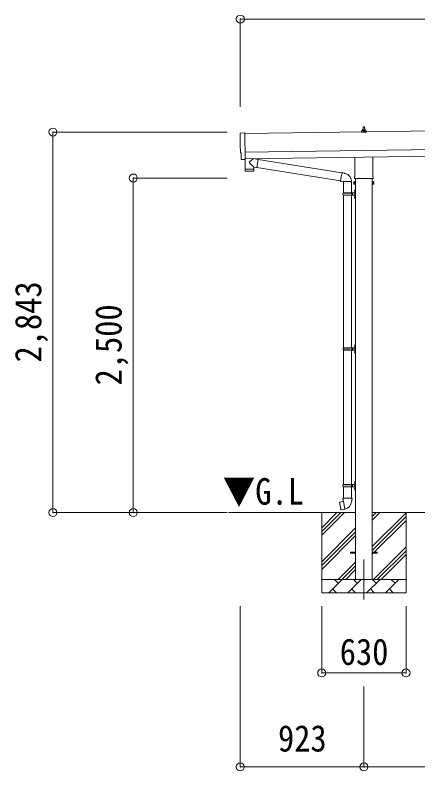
# Model space of a CAD drawing. Units: millimetres at full size, sheet at 1:60. Extents: x -16864 to 16864, y -11640 to 11640.
# Drawn here: x -865 to 2144, y -8625 to -2976 of the extents above; entities that cross this region are included whole.
import ezdxf
from ezdxf.enums import TextEntityAlignment as Align

# ---------------------------------------------------------------- set-up
doc = ezdxf.new("R2010")
doc.units = ezdxf.units.MM
doc.header["$LTSCALE"] = 60
doc.header["$PDMODE"] = 32
doc.header["$PDSIZE"] = 60
doc.linetypes.add('CHAIN1', pattern=[8, 5, -1, 1, -1])
for name, color, linetype, lineweight in [('0-1_Defpoints', 7, 'CHAIN1', 9), ('0-2_TEXT1', 4, 'Continuous', 9), ('0-3_SHAPE', 7, 'Continuous', 9), ('0-7_PARTS2', 7, 'Continuous', 9), ('0-8_TABLE1', 6, 'Continuous', 9), ('0-9_DIM1', 7, 'Continuous', 9)]:
    doc.layers.add(name, color=color, linetype=linetype, lineweight=lineweight)
doc.styles.add('ＭＳ ゴシック', font='')
doc.styles.get('ＭＳ ゴシック').set_extended_font_data('MS Gothic')

msp = doc.modelspace()

# ---------------------------------------------------------------- linework, layer by layer
at = {"layer": '0-1_Defpoints'}
msp.add_line((1740.59, -7043.97), (1740.59, -7392.97), dxfattribs=at)
at = {"layer": '0-2_TEXT1'}
for p, q in [((6480.66, -3781.28), (850.19, -3861.72)), ((1723.41, -3841.53), (1730.13, -3839.9)), ((1730.51, -3839.72), (1751.28, -3839.72)), ((1730.9, -3838.93), (1730.9, -3834.72)), ((1731.9, -3834.72), (1749.9, -3834.72)), ((1734.9, -3834.72), (1735.62, -3811.19)), ((1736.62, -3810.22), (1745.17, -3810.22)), ((1746.17, -3811.19), (1746.9, -3834.72)), ((1750.9, -3838.93), (1750.9, -3834.72)), ((1758.38, -3841.53), (1751.66, -3839.9)), ((1722.65, -3850.22), (1722.65, -3842.5)), ((1759.15, -3850.22), (1722.65, -3850.22)), ((1723.03, -3841.72), (1758.76, -3841.72)), ((1759.15, -3850.22), (1759.15, -3842.5)), ((852.19, -4001.7), (6482.66, -3921.27)), ((852.91, -4051.7), (6483.37, -3971.26)), ((833.33, -4055.75), (826.41, -4055.48)), ((1672.29, -4184.2), (1672.29, -4039.99)), ((1808.89, -4038.04), (1808.89, -4184.2)), ((1666.59, -4222.47), (1667.35, -4221.16)), ((1666.59, -4222.47), (1666.59, -4239.47)), ((1673.59, -4226.07), (1667.35, -4226.07)), ((1673.59, -4235.88), (1667.35, -4235.88)), ((1670.59, -4192.97), (1670.59, -4187.47)), ((1808.53, -4196.47), (1672.65, -4196.47)), ((1678.09, -4196.47), (1678.09, -7193.97)), ((1803.09, -7193.97), (1803.09, -4196.47)), ((1807.59, -4226.07), (1813.83, -4226.07)), ((1807.59, -4235.88), (1813.83, -4235.88)), ((1810.59, -4187.47), (1810.59, -4192.97)), ((1814.59, -4222.47), (1813.83, -4221.16)), ((1814.59, -4222.47), (1814.59, -4239.47)), ((1666.59, -4239.47), (1667.35, -4240.79)), ((1673.59, -4240.79), (1667.35, -4240.79)), ((1676.09, -4240.17), (1673.59, -4240.17)), ((1805.09, -4240.17), (1807.59, -4240.17)), ((1807.59, -4240.79), (1813.83, -4240.79)), ((1814.59, -4239.47), (1813.83, -4240.79)), ((1640.59, -6989.47), (1678.09, -6989.47)), ((1640.59, -6998.47), (1640.59, -6989.47)), ((1640.59, -6989.47), (1678.09, -6989.47)), ((1640.59, -6998.47), (1640.59, -6989.47)), ((1640.59, -6998.47), (1678.09, -6998.47)), ((1640.59, -6998.47), (1678.09, -6998.47)), ((1803.09, -6989.47), (1840.59, -6989.47)), ((1803.09, -6989.47), (1840.59, -6989.47)), ((1803.09, -6998.47), (1840.59, -6998.47)), ((1803.09, -6998.47), (1840.59, -6998.47)), ((1840.59, -6998.47), (1840.59, -6989.47)), ((1840.59, -6998.47), (1840.59, -6989.47))]:
    msp.add_line(p, q, dxfattribs=at)
for points in [[(818.57, -3858.73), (850.12, -3856.63), (852.94, -4054.46)], [(823.52, -4052.53), (822.85, -4005.51), (822.25, -4005.52)], [(834.07, -4055.46), (834.72, -4054.82), (852.96, -4055.47)], [(1673.59, -4240.79), (1673.59, -4221.16), (1667.35, -4221.16)], [(1673.59, -4240.17), (1673.59, -4221.77), (1676.09, -4221.77)], [(1807.59, -4240.17), (1807.59, -4221.77), (1805.09, -4221.77)], [(1807.59, -4240.79), (1807.59, -4221.16), (1813.83, -4221.16)]]:
    msp.add_lwpolyline(points, dxfattribs=at)
for points in [[(1676.09, -4241.47), (1676.09, -4220.47), (1678.09, -4220.47), (1678.09, -4241.47)], [(1805.09, -4241.47), (1805.09, -4220.47), (1803.09, -4220.47), (1803.09, -4241.47)]]:
    msp.add_lwpolyline(points, close=True, dxfattribs=at)
for centre, radius, start, end in [((1729.9, -3838.93), 1, 283.62699, 0), ((1734.98, -3835.35), 4.13, 90, 171.17633), ((1731.9, -3835.72), 1, 90, 180), ((1736.62, -3811.22), 1, 90, 178.60509), ((1744.23, -3834.72), 4.83, 133.60282, 180), ((1737.56, -3834.72), 4.83, 0, 46.39718), ((1745.17, -3811.22), 1, 1.39491, 90), ((1746.81, -3835.35), 4.13, 8.82367, 90), ((1749.9, -3835.72), 1, 0, 90), ((1751.9, -3838.93), 1, 180, 256.37301), ((1723.65, -3842.5), 1, 103.62699, 180), ((1758.15, -3842.5), 1, 0, 76.37301), ((1670.93, -4223.61), 4.34, 145.61575, 214.38425), ((1682.83, -4230.97), 16.24, 162.41205, 197.58795), ((1670.93, -4238.34), 4.34, 145.61575, 214.38425), ((1674.59, -4187.47), 4, 125.09963, 180), ((1674.59, -4192.97), 4, 180, 194.47751), ((1674.59, -4192.97), 4, 194.47751, 241.04498), ((1806.59, -4192.97), 4, 298.95502, 345.52249), ((1806.59, -4187.47), 4, 0, 54.90037), ((1806.59, -4192.97), 4, 345.52249, 0), ((1810.24, -4223.61), 4.34, 325.61575, 34.38425), ((1798.35, -4230.97), 16.24, 342.41205, 17.58795), ((1810.24, -4238.34), 4.34, 325.61575, 34.38425)]:
    msp.add_arc(centre, radius, start, end, dxfattribs=at)
for centre, major_axis, ratio, start_param, end_param in [((818.77, -3861.72), (-3, -0.04), 0.99863, 4.7647489, 6.2979817), ((-3945.59, -4000.22), (4762.89, 68.04), 0.99863, 6.2686928, 6.2979817), ((822.19, -4001.12), (-4.41, -0.06), 0.99863, 6.2686928, 7.8539816), ((826.53, -4052.48), (-2.15, -2.1), 0.9974, 5.5252311, 7.0411395), ((833.37, -4054.74), (-0.717, -0.7), 0.9974, 0.7579542, 1.5707963)]:
    msp.add_ellipse(centre, major_axis=major_axis, ratio=ratio, start_param=start_param, end_param=end_param, dxfattribs=at)
at = {"layer": '0-3_SHAPE'}
for p, q in [((1678.09, -6693.97), (729.14, -6693.97)), ((1425.59, -6693.97), (1425.59, -7293.97)), ((1425.59, -6807.46), (1539.07, -6693.97)), ((1425.59, -6835.74), (1567.36, -6693.97)), ((1425.59, -6864.03), (1595.64, -6693.97)), ((3578.09, -6693.97), (1803.09, -6693.97)), ((1803.09, -6722.8), (1831.91, -6693.97)), ((1803.09, -6751.08), (1860.2, -6693.97)), ((1803.09, -6949.07), (2055.59, -6696.57)), ((2055.59, -6693.97), (2055.59, -7293.97)), ((1803.09, -6977.36), (2055.59, -6724.86)), ((1803.09, -7005.64), (2055.59, -6753.14)), ((1425.59, -7062.02), (1678.09, -6809.52)), ((1425.59, -7090.3), (1678.09, -6837.8)), ((1425.59, -7118.58), (1678.09, -6866.08)), ((1812.75, -7193.97), (2055.59, -6951.13)), ((1841.03, -7193.97), (2055.59, -6979.42)), ((1869.31, -7193.97), (2055.59, -7007.7)), ((1548.19, -7193.97), (1678.09, -7064.07)), ((1576.47, -7193.97), (1678.09, -7092.36)), ((1604.76, -7193.97), (1678.09, -7120.64)), ((1425.59, -7193.97), (2055.59, -7193.97)), ((1478.46, -7293.97), (1578.46, -7193.97)), ((1549.9, -7222.53), (1521.35, -7193.97)), ((1619.88, -7293.97), (1719.88, -7193.97)), ((1691.32, -7222.53), (1662.77, -7193.97)), ((1761.3, -7293.97), (1861.3, -7193.97)), ((1832.75, -7222.53), (1804.19, -7193.97)), ((1902.72, -7293.97), (2002.72, -7193.97)), ((1974.17, -7222.53), (1945.61, -7193.97)), ((1507.01, -7265.42), (1535.56, -7293.97)), ((1648.43, -7265.42), (1676.98, -7293.97)), ((1789.85, -7265.42), (1818.41, -7293.97)), ((1931.27, -7265.42), (1959.83, -7293.97)), ((2055.59, -7293.97), (1425.59, -7293.97))]:
    msp.add_line(p, q, dxfattribs=at)
at = {"layer": '0-8_TABLE1'}
for p, q in [((817.59, -3006.34), (817.59, -3660.66)), ((12166.59, -3006.34), (817.59, -3006.34)), ((-582.41, -3850.68), (718.28, -3850.68)), ((-582.41, -3850.68), (-582.41, -6693.97)), ((17.59, -4193.97), (718.28, -4193.97)), ((17.59, -4193.97), (17.59, -6693.97)), ((-582.41, -6693.97), (718.28, -6693.97)), ((817.28, -8594.97), (817.28, -7392.97)), ((1425.59, -7892.97), (1425.59, -7392.97)), ((2055.59, -7892.97), (2055.59, -7392.97)), ((1425.59, -7892.97), (2055.59, -7892.97)), ((1740.59, -8594.97), (1740.59, -7994.97)), ((1740.59, -8594.97), (817.28, -8594.97)), ((3640.59, -8594.97), (1740.59, -8594.97))]:
    msp.add_line(p, q, dxfattribs=at)
for p in [(817.59, -3006.34), (-582.41, -3850.68), (17.59, -4193.97), (-582.41, -6693.97), (17.59, -6693.97), (1425.59, -7892.97), (2055.59, -7892.97), (817.28, -8594.97), (1740.59, -8594.97)]:
    msp.add_point(p, dxfattribs=at)
at = {"layer": '0-9_DIM1'}
for p, q in [((852.94, -4054.46), (852.96, -4055.47)), ((914.35, -4050.82), (886.7, -4073.33)), ((951.97, -4054.83), (926.13, -4050.65)), ((951.97, -4054.83), (941.81, -4117.71)), ((951.68, -4056.66), (1577.03, -4156.22)), ((917.4, -4113.76), (886.53, -4080.66)), ((917.4, -4113.76), (941.81, -4117.71)), ((917.4, -4113.76), (917.57, -4125.78)), ((942.1, -4115.89), (1566.61, -4215.32)), ((853.59, -4127.69), (854, -4140.74)), ((914.59, -4142.82), (857.05, -4143.65)), ((858.08, -4126.63), (858.11, -4127.63)), ((913.07, -4125.84), (913.07, -4126.84)), ((1577.35, -4154.41), (1571.82, -4185.77)), ((1577.35, -4154.41), (1578.49, -4152.43)), ((1578.49, -4152.43), (1582.05, -4153.05)), ((1582.05, -4153.05), (1582.47, -4155.4)), ((1596.98, -4158.22), (1598.67, -4159.85)), ((1598.67, -4159.85), (1600.78, -4160.3)), ((1566.28, -4217.14), (1571.82, -4185.77)), ((1566.28, -4217.14), (1566.68, -4219.39)), ((1566.28, -4217.14), (1571.44, -4217.95)), ((1566.68, -4219.39), (1570.24, -4220.02)), ((1570.24, -4220.02), (1571.44, -4217.95)), ((1571.44, -4217.95), (1586.04, -4220.27)), ((1586.04, -4220.27), (1588.25, -4219.29)), ((1648.54, -4219.68), (1587.36, -4219.68)), ((1588.09, -4219.68), (1588.09, -4304.89)), ((1648.09, -4219.68), (1648.09, -4304.89)), ((1671.79, -4287.75), (1673.83, -4288.74)), ((1673.06, -4285.74), (1673.69, -4285.74)), ((1673.06, -4285.74), (1673.06, -4294.04)), ((1673.69, -4285.74), (1673.69, -4294.04)), ((1673.69, -4285.74), (1674.09, -4286.14)), ((1673.83, -4288.74), (1674.44, -4289.89)), ((1674.09, -4281.89), (1677.09, -4280.39)), ((1674.09, -4281.89), (1674.09, -4313.89)), ((1674.09, -4286.14), (1674.09, -4293.64)), ((1677.09, -4280.39), (1677.09, -4313.89)), ((1677.09, -4280.39), (1678.09, -4280.39)), ((1678.09, -4280.39), (1678.09, -4313.89)), ((1585.09, -4306.89), (1635.42, -4306.89)), ((1585.09, -4320.89), (1635.42, -4320.89)), ((1586.09, -4304.89), (1672.09, -4304.89)), ((1586.09, -4304.89), (1586.09, -4306.89)), ((1586.09, -4322.89), (1586.09, -4320.89)), ((1586.09, -4322.89), (1672.09, -4322.89)), ((1588.09, -4322.89), (1588.09, -5462.47)), ((1645.09, -4304.89), (1645.09, -4309.39)), ((1645.09, -4309.39), (1647.09, -4309.39)), ((1645.09, -4322.89), (1645.09, -4318.39)), ((1645.09, -4318.39), (1647.09, -4318.39)), ((1647.09, -4309.39), (1647.09, -4313.89)), ((1647.09, -4318.39), (1647.09, -4313.89)), ((1648.09, -4322.89), (1648.09, -5462.47)), ((1653.09, -4304.89), (1653.09, -4313.89)), ((1653.09, -4309.39), (1656.09, -4309.39)), ((1653.09, -4322.89), (1653.09, -4313.89)), ((1653.09, -4318.39), (1656.09, -4318.39)), ((1656.09, -4309.39), (1656.09, -4313.89)), ((1656.09, -4318.39), (1656.09, -4313.89)), ((1671.79, -4335.75), (1673.83, -4336.74)), ((1673.06, -4294.04), (1673.69, -4294.04)), ((1673.06, -4333.74), (1673.69, -4333.74)), ((1673.06, -4333.74), (1673.06, -4342.04)), ((1673.06, -4342.04), (1673.69, -4342.04)), ((1673.69, -4294.04), (1674.09, -4293.64)), ((1673.69, -4333.74), (1673.69, -4342.04)), ((1673.69, -4333.74), (1674.09, -4334.14)), ((1673.69, -4342.04), (1674.09, -4341.64)), ((1673.83, -4336.74), (1674.44, -4337.89)), ((1674.09, -4345.89), (1674.09, -4313.89)), ((1674.09, -4334.14), (1674.09, -4341.64)), ((1674.09, -4345.89), (1677.09, -4347.39)), ((1677.09, -4347.39), (1677.09, -4313.89)), ((1677.09, -4347.39), (1678.09, -4347.39)), ((1678.09, -4347.39), (1678.09, -4313.89)), ((1587.59, -5464.47), (1637.92, -5464.47)), ((1587.59, -5478.47), (1637.92, -5478.47)), ((1588.59, -5462.47), (1588.59, -5464.47)), ((1588.59, -5462.47), (1672.09, -5462.47)), ((1588.59, -5480.47), (1588.59, -5478.47)), ((1647.59, -5462.47), (1647.59, -5466.97)), ((1647.59, -5466.97), (1649.59, -5466.97)), ((1647.59, -5480.47), (1647.59, -5475.97)), ((1647.59, -5475.97), (1649.59, -5475.97)), ((1649.59, -5466.97), (1649.59, -5471.47)), ((1649.59, -5475.97), (1649.59, -5471.47)), ((1655.59, -5462.47), (1655.59, -5471.47)), ((1655.59, -5466.97), (1658.59, -5466.97)), ((1655.59, -5480.47), (1655.59, -5471.47)), ((1655.59, -5475.97), (1658.59, -5475.97)), ((1658.59, -5466.97), (1658.59, -5471.47)), ((1658.59, -5475.97), (1658.59, -5471.47)), ((1671.79, -5445.33), (1673.83, -5446.32)), ((1673.06, -5443.32), (1673.69, -5443.32)), ((1673.06, -5443.32), (1673.06, -5451.62)), ((1673.06, -5451.62), (1673.69, -5451.62)), ((1673.69, -5443.32), (1673.69, -5451.62)), ((1673.69, -5443.32), (1674.09, -5443.72)), ((1673.69, -5451.62), (1674.09, -5451.22)), ((1673.83, -5446.32), (1674.44, -5447.47)), ((1674.09, -5439.47), (1677.09, -5437.97)), ((1674.09, -5439.47), (1674.09, -5471.47)), ((1674.09, -5443.72), (1674.09, -5451.22)), ((1674.09, -5503.47), (1674.09, -5471.47)), ((1677.09, -5437.97), (1677.09, -5471.47)), ((1677.09, -5437.97), (1678.09, -5437.97)), ((1677.09, -5504.97), (1677.09, -5471.47)), ((1678.09, -5437.97), (1678.09, -5471.47)), ((1678.09, -5504.97), (1678.09, -5471.47)), ((1588.09, -5480.47), (1588.09, -6484.97)), ((1588.59, -5480.47), (1672.09, -5480.47)), ((1648.09, -5480.47), (1648.09, -6484.97)), ((1671.79, -5493.33), (1673.83, -5494.32)), ((1673.06, -5491.32), (1673.69, -5491.32)), ((1673.06, -5491.32), (1673.06, -5499.62)), ((1673.06, -5499.62), (1673.69, -5499.62)), ((1673.69, -5491.32), (1673.69, -5499.62)), ((1673.69, -5491.32), (1674.09, -5491.72)), ((1673.69, -5499.62), (1674.09, -5499.22)), ((1673.83, -5494.32), (1674.44, -5495.47)), ((1674.09, -5491.72), (1674.09, -5499.22)), ((1674.09, -5503.47), (1677.09, -5504.97)), ((1677.09, -5504.97), (1678.09, -5504.97)), ((1585.09, -6486.97), (1635.42, -6486.97)), ((1586.09, -6484.97), (1672.09, -6484.97)), ((1586.09, -6484.97), (1586.09, -6486.97)), ((1645.09, -6484.97), (1645.09, -6489.47)), ((1645.09, -6489.47), (1647.09, -6489.47)), ((1647.09, -6489.47), (1647.09, -6493.97)), ((1647.09, -6498.47), (1647.09, -6493.97)), ((1653.09, -6484.97), (1653.09, -6493.97)), ((1653.09, -6489.47), (1656.09, -6489.47)), ((1653.09, -6502.97), (1653.09, -6493.97)), ((1656.09, -6489.47), (1656.09, -6493.97)), ((1656.09, -6498.47), (1656.09, -6493.97)), ((1671.79, -6467.83), (1673.83, -6468.82)), ((1673.06, -6465.82), (1673.69, -6465.82)), ((1673.06, -6465.82), (1673.06, -6474.12)), ((1673.06, -6474.12), (1673.69, -6474.12)), ((1673.69, -6465.82), (1673.69, -6474.12)), ((1673.69, -6465.82), (1674.09, -6466.22)), ((1673.69, -6474.12), (1674.09, -6473.72)), ((1673.83, -6468.82), (1674.44, -6469.97)), ((1674.09, -6461.97), (1677.09, -6460.47)), ((1674.09, -6461.97), (1674.09, -6493.97)), ((1674.09, -6466.22), (1674.09, -6473.72)), ((1674.09, -6525.97), (1674.09, -6493.97)), ((1677.09, -6460.47), (1677.09, -6493.97)), ((1677.09, -6460.47), (1678.09, -6460.47)), ((1677.09, -6527.47), (1677.09, -6493.97)), ((1678.09, -6460.47), (1678.09, -6493.97)), ((1678.09, -6527.47), (1678.09, -6493.97)), ((1585.09, -6500.97), (1635.42, -6500.97)), ((1586.09, -6502.97), (1586.09, -6500.97)), ((1586.09, -6502.97), (1672.09, -6502.97)), ((1588.09, -6502.97), (1588.09, -6587.9)), ((1645.09, -6502.97), (1645.09, -6498.47)), ((1645.09, -6498.47), (1647.09, -6498.47)), ((1648.09, -6502.97), (1648.09, -6587.9)), ((1653.09, -6498.47), (1656.09, -6498.47)), ((1671.79, -6515.83), (1673.83, -6516.82)), ((1673.06, -6513.82), (1673.69, -6513.82)), ((1673.06, -6513.82), (1673.06, -6522.12)), ((1673.06, -6522.12), (1673.69, -6522.12)), ((1673.69, -6513.82), (1673.69, -6522.12)), ((1673.69, -6513.82), (1674.09, -6514.22)), ((1673.69, -6522.12), (1674.09, -6521.72)), ((1673.83, -6516.82), (1674.44, -6517.97)), ((1674.09, -6514.22), (1674.09, -6521.72)), ((1674.09, -6525.97), (1677.09, -6527.47)), ((1677.09, -6527.47), (1678.09, -6527.47)), ((1586.24, -6587.9), (1584.09, -6588.68)), ((1584.09, -6588.68), (1584.09, -6592.3)), ((1584.09, -6592.3), (1586.33, -6593.12)), ((1586.24, -6587.9), (1618.09, -6587.9)), ((1586.24, -6587.9), (1586.33, -6593.12)), ((1586.33, -6593.12), (1586.59, -6607.9)), ((1586.59, -6607.9), (1587.94, -6609.9)), ((1649.94, -6587.9), (1618.09, -6587.9)), ((1649.59, -6607.9), (1648.28, -6609.84)), ((1652.09, -6592.3), (1649.85, -6593.12)), ((1649.94, -6587.9), (1652.09, -6588.68)), ((1652.09, -6588.68), (1652.09, -6592.3)), ((1559.63, -6616.35), (1558.82, -6617.52)), ((1558.82, -6617.52), (1568.44, -6672.08)), ((1587.5, -6611.1), (1559.63, -6616.35)), ((1572.37, -6613.75), (1572.16, -6613.99)), ((1597.85, -6668.4), (1587.72, -6610.93)), ((1587.74, -6610.1), (1587.74, -6610.81)), ((1587.94, -6609.9), (1587.91, -6609.91)), ((1648.28, -6609.84), (1648.2, -6612.01)), ((1582.46, -6670.99), (1582.18, -6670.84)), ((1598.16, -6669.16), (1597.91, -6668.5))]:
    msp.add_line(p, q, dxfattribs=at)
for points in [[(852.56, -4055.45), (853.58, -4126.69), (917.57, -4125.78)], [(917.54, -4139.83), (917.58, -4126.78), (853.59, -4127.69)], [(1577.35, -4154.41), (1582.47, -4155.4), (1596.98, -4158.22)], [(1671.79, -4292.04), (1673.83, -4291.04), (1674.44, -4289.89)], [(1671.79, -4340.04), (1673.83, -4339.04), (1674.44, -4337.89)], [(1671.79, -5449.62), (1673.83, -5448.62), (1674.44, -5447.47)], [(1671.79, -5497.62), (1673.83, -5496.62), (1674.44, -5495.47)], [(1671.79, -6472.12), (1673.83, -6471.12), (1674.44, -6469.97)], [(1671.79, -6520.12), (1673.83, -6519.12), (1674.44, -6517.97)], [(1649.94, -6587.9), (1649.85, -6593.12), (1649.59, -6607.9)], [(1574.62, -6613.53), (1574.34, -6613.38), (1572.37, -6613.75)], [(1597.58, -6668.31), (1569.6, -6672.9), (1568.44, -6672.08)], [(1584.65, -6670.43), (1584.44, -6670.67), (1582.46, -6670.99)]]:
    msp.add_lwpolyline(points, dxfattribs=at)
for centre, radius, start, end in [((890.01, -4077.08), 5, 131.47396, 225.79244), ((857, -4140.65), 3, 181.81845, 270.86677), ((914.54, -4139.82), 3, 270.81845, 359.81845), ((1588.25, -4219.29), 60.3, 359.62495, 78), ((1677.39, -4289.89), 6, 136.21765, 223.78235), ((1633.84, -4313.89), 49.25, 171.82876, 180.00002), ((1633.84, -4313.89), 49.25, 180.00002, 188.17127), ((1635.42, -4304.89), 2, 270, 359.99998), ((1635.42, -4322.89), 2, 0.00005, 90.00004), ((1677.39, -4337.89), 6, 136.21765, 223.78235), ((1672.09, -4302.89), 2, 270, 359.99998), ((1672.09, -4324.89), 2, 0.00005, 90.00004), ((1636.34, -5471.47), 49.25, 171.82876, 180.00002), ((1636.34, -5471.47), 49.25, 180.00002, 188.17127), ((1637.92, -5462.47), 2, 270, 359.99998), ((1637.92, -5480.47), 2, 0.00005, 90.00004), ((1677.39, -5447.47), 6, 136.21765, 223.78235), ((1672.09, -5460.47), 2, 270, 359.99998), ((1677.39, -5495.47), 6, 136.21765, 223.78235), ((1672.09, -5482.47), 2, 0.00005, 90.00004), ((1633.84, -6493.97), 49.25, 171.82876, 180.00002), ((1633.84, -6493.97), 49.25, 180.00002, 188.17127), ((1635.42, -6484.97), 2, 270, 359.99998), ((1677.39, -6469.97), 6, 136.21765, 223.78235), ((1672.09, -6482.97), 2, 270, 359.99998), ((1635.42, -6502.97), 2, 0.00005, 90.00004), ((1677.39, -6517.97), 6, 136.21765, 223.78235), ((1672.09, -6504.97), 2, 0.00005, 90.00004), ((1587.44, -6610.81), 0.3, 280.66842, 0), ((1587.94, -6610.1), 0.2, 100, 180), ((1587.94, -6609.9), 60.3, 279.96938, 358), ((1597.63, -6668.6), 0.3, 20, 99.33158), ((1598.34, -6669.09), 0.2, 200, 279.96938)]:
    msp.add_arc(centre, radius, start, end, dxfattribs=at)

# ---------------------------------------------------------------- texts
at = {"layer": '0-7_PARTS2', "style": 'ＭＳ ゴシック', "width": 0.9}
msp.add_text('▼G.L', height=197.9, dxfattribs=at).set_placement((686.42, -6694.26), align=Align.BOTTOM_LEFT)
at = {"layer": '0-8_TABLE1', "color": 7, "style": 'ＭＳ ゴシック', "width": 0.9}
for s, p in [('2,843', (-609.91, -5572.33)), ('2,500', (-9.91, -5743.97))]:
    msp.add_text(s, height=197.9, rotation=90, dxfattribs=at).set_placement(p, align=Align.BOTTOM_LEFT)
for s, p in [('630', (1560.59, -7892.97)), ('923', (1098.94, -8539.97))]:
    msp.add_text(s, height=197.9, dxfattribs=at).set_placement(p, align=Align.BOTTOM_LEFT)

doc.saveas('drawing.dxf')
